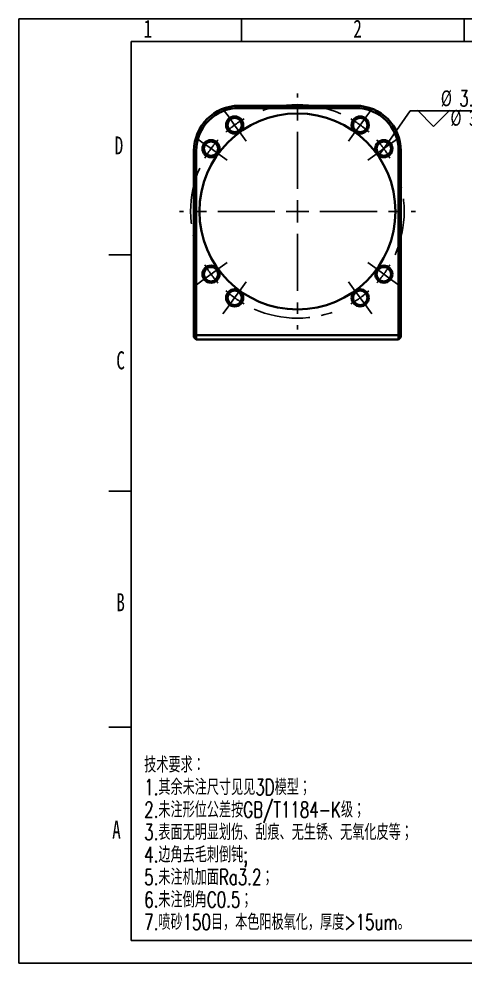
# Model space of a CAD drawing. Header units: millimetres. Extents: x 0 to 297, y 0 to 210.
# Drawn here: x 0 to 99.2, y 0 to 210 of the extents above; entities that cross this region are included whole.
import ezdxf

# ---------------------------------------------------------------- set-up
doc = ezdxf.new("R2010")
doc.units = ezdxf.units.MM
doc.linetypes.add('CENTERX2', pattern=[20.32, 12.7, -2.54, 2.54, -2.54])
for name, color, linetype in [('中心线', 6, 'CENTERX2'), ('尺寸线', 5, 'Continuous'), ('细实线', 7, 'Continuous')]:
    doc.layers.add(name, color=color, linetype=linetype)
doc.layers.add('图框', color=7, linetype='Continuous', lineweight=50)
doc.layers.add('粗实线', color=7, linetype='Continuous', lineweight=25)
doc.styles.add('SLDTEXTSTYLE0', font='TXT', dxfattribs={"width": 0.7, "bigfont": 'bigfont'})
doc.styles.add('SLDTEXTSTYLE1', font='TXT', dxfattribs={"width": 0.7})
doc.dimstyles.new('SLDDIMSTYLE11', dxfattribs={"dimtxt": 3.5, "dimasz": 3, "dimexe": 0, "dimexo": 0.0625, "dimgap": 0.875, "dimtad": 0, "dimtih": 1, "dimtoh": 1, "dimrnd": 1e-09, "dimzin": 4, "dimdsep": 46, "dimtxsty": 'SLDTEXTSTYLE1', "dimblk1": 'NONE', "dimsah": 1, "dimcen": 0, "dimadec": 0, "dimazin": 1, "dimtfac": 1, "dimtmove": 0, "dimatfit": 3, "dimldrblk": 'NONE', "dimfxl": 0, "dimfrac": 2, "dimtolj": 1, "dimtzin": 12, "dimarcsym": 0})

# ---------------------------------------------------------------- blocks, each defined once
blk = doc.blocks.new('SW_SYMBOL_HOLE_SINK')
at = {"layer": '尺寸线', "color": 0}
for p, q in [((0, 875), (800, 75)), ((800, 75), (1600, 875))]:
    blk.add_line(p, q, dxfattribs=at)
blk = doc.blocks.new('_D_17')
at = {"layer": '尺寸线'}
for p, q in [((82.23, 182.7), (87.01, 189.58)), ((87.01, 189.58), (116.94, 189.58)), ((80.07, 179.58), (82.23, 182.7))]:
    blk.add_line(p, q, dxfattribs=at)
blk.add_solid([(82.23, 182.7), (84.31, 184.91), (83.57, 185.42)], dxfattribs=at)
at = {"layer": '尺寸线', "xscale": 0.004511737089201878, "yscale": 0.004511737089201878, "zscale": 0.004511737089201878}
blk.add_blockref('SW_SYMBOL_HOLE_SINK', (88.6, 185.74), dxfattribs=at)
at = {"layer": '尺寸线', "char_height": 3.5, "attachment_point": 1}
for s, insert, style in [('%%c', (93.82, 194.09), 'SLDTEXTSTYLE1'), ('3.20 贯穿', (97.93, 194.08), 'SLDTEXTSTYLE0'), ('%%c', (95.96, 189.75), 'SLDTEXTSTYLE1'), ('3.80', (100.08, 189.73), 'SLDTEXTSTYLE1'), ('X 51°', (107.52, 189.73), 'SLDTEXTSTYLE1')]:
    blk.add_mtext(s, dxfattribs=dict(at, insert=insert, style=style))
blk = doc.blocks.new('_None')
blk = doc.blocks.new('SW_CENTERMARKSYMBOL_10')
at = {"layer": '中心线', "color": 0}
for p, q in [((13.96, -14.21), (13.96, 7.04)), ((-1.47, 2.02), (-2.59, 3.56)), ((29.39, 2.02), (30.51, 3.56)), ((0, 0), (-1.47, 2.02)), ((0, 0), (1.47, -2.02)), ((27.92, 0), (29.39, 2.02)), ((1.47, -2.02), (2.59, -3.56)), ((26.45, -2.02), (25.33, -3.56)), ((27.92, 0), (26.45, -2.02)), ((-7.28, -3.78), (-8.81, -2.67)), ((-5.25, -5.25), (-7.28, -3.78)), ((33.17, -5.25), (35.2, -3.78)), ((35.2, -3.78), (36.73, -2.67)), ((-5.25, -5.25), (-3.23, -6.72)), ((33.17, -5.25), (31.15, -6.72)), ((-3.23, -6.72), (-1.69, -7.84)), ((31.15, -6.72), (29.61, -7.84)), ((13.96, -19.21), (13.96, -16.71)), ((8.96, -19.21), (-12.29, -19.21)), ((13.96, -19.21), (11.46, -19.21)), ((13.96, -19.21), (13.96, -21.71)), ((13.96, -19.21), (16.46, -19.21)), ((18.96, -19.21), (40.21, -19.21)), ((13.96, -24.21), (13.96, -45.46)), ((-3.23, -31.7), (-1.69, -30.59)), ((31.15, -31.7), (29.61, -30.59)), ((-5.25, -33.17), (-7.28, -34.64)), ((-5.25, -33.17), (-3.23, -31.7)), ((33.17, -33.17), (31.15, -31.7)), ((33.17, -33.17), (35.2, -34.64)), ((-7.28, -34.64), (-8.81, -35.76)), ((1.47, -36.41), (2.59, -34.87)), ((26.45, -36.41), (25.33, -34.87)), ((35.2, -34.64), (36.73, -35.76)), ((0, -38.43), (1.47, -36.41)), ((27.92, -38.43), (26.45, -36.41)), ((0, -38.43), (-1.47, -40.45)), ((27.92, -38.43), (29.39, -40.45)), ((-1.47, -40.45), (-2.59, -41.99)), ((29.39, -40.45), (30.51, -41.99))]:
    blk.add_line(p, q, dxfattribs=at)
for start, end in [(66.0623, 113.9377), (126, 132.0311), (119.9689, 126), (54, 60.0311), (47.9689, 54), (137.9689, 144), (36, 42.0311), (144, 150.0311), (29.9689, 36), (156.0623, 203.9377), (336.0623, 23.9377), (209.9689, 216), (324, 330.0311), (216, 222.0311), (317.9689, 324), (227.9689, 234), (306, 312.0311), (234, 240.0311), (299.9689, 306), (246.0623, 293.9377)]:
    blk.add_arc((13.96, -19.21), 23.75, start, end, dxfattribs=at)

msp = doc.modelspace()

# ---------------------------------------------------------------- linework, layer by layer
at = {"color": 7, "linetype": 'Continuous', "lineweight": 35}
for p, q in [((48.9346282, 190.1778259), (48.9346282, 190.6778259)), ((48.9346282, 190.6778259), (74.9346282, 190.6778259)), ((74.9346282, 190.1778259), (48.9346282, 190.1778259)), ((74.9346282, 190.1778259), (74.9346282, 190.6778259)), ((39.4346282, 180.6778259), (38.9346282, 180.6778259)), ((38.9346282, 139.6778259), (38.9346282, 180.6778259)), ((39.4346282, 180.6778259), (39.4346282, 139.6778259)), ((84.4346282, 139.6778259), (84.4346282, 180.6778259)), ((84.4346282, 180.6778259), (84.9346282, 180.6778259)), ((84.9346282, 180.6778259), (84.9346282, 139.6778259)), ((39.4346282, 139.6778259), (38.9346282, 139.6778259)), ((38.9346282, 139.1778259), (38.9346282, 139.6778259)), ((39.4346282, 138.6778259), (38.9346282, 139.1778259)), ((39.4346282, 139.6778259), (84.4346282, 139.6778259)), ((39.4346282, 139.6778259), (39.4346282, 138.6778259)), ((84.4346282, 138.6778259), (39.4346282, 138.6778259)), ((84.4346282, 138.6778259), (84.4346282, 139.6778259)), ((84.4346282, 139.6778259), (84.9346282, 139.6778259)), ((84.9346282, 139.1778259), (84.4346282, 138.6778259)), ((84.9346282, 139.6778259), (84.9346282, 139.1778259))]:
    msp.add_line(p, q, dxfattribs=at)
for centre, radius in [((61.9346282, 167.1778259), 21.8), ((47.9747285, 186.3919795), 1.9), ((47.9747285, 186.3919795), 1.6), ((75.894528, 186.3919795), 1.9), ((75.894528, 186.3919795), 1.6), ((42.7204746, 181.1377257), 1.9), ((42.7204746, 181.1377257), 1.6), ((81.1487819, 181.1377257), 1.9), ((81.1487819, 181.1377257), 1.6), ((42.7204746, 153.2179262), 1.9), ((42.7204746, 153.2179262), 1.6), ((81.1487819, 153.2179262), 1.9), ((81.1487819, 153.2179262), 1.6), ((47.9747285, 147.9636723), 1.9), ((47.9747285, 147.9636723), 1.6), ((75.894528, 147.9636723), 1.9), ((75.894528, 147.9636723), 1.6)]:
    msp.add_circle(centre, radius, dxfattribs=at)
for centre, radius, start, end in [((48.9346282, 180.6778259), 10, 90, 180), ((48.9346282, 180.6778259), 9.5, 90, 180), ((74.9346282, 180.6778259), 10, 0, 90), ((74.9346282, 180.6778259), 9.5, 0, 90)]:
    msp.add_arc(centre, radius, start, end, dxfattribs=at)
at = {"layer": '粗实线'}
for p, q in [((25, 205), (25, 5)), ((25, 205), (292, 205)), ((25, 5), (292, 5))]:
    msp.add_line(p, q, dxfattribs=at)
at = {"layer": '细实线'}
for p, q in [((0, 210), (297, 210)), ((0, 210), (0, 0)), ((49.5, 205), (49.5, 210)), ((99, 205), (99, 210)), ((25, 157.5), (20, 157.5)), ((25, 105), (20, 105)), ((25, 52.5), (20, 52.5)), ((0, 0), (297, 0))]:
    msp.add_line(p, q, dxfattribs=at)

# ---------------------------------------------------------------- block references
at = {"layer": '中心线'}
msp.add_blockref('SW_CENTERMARKSYMBOL_10', (47.9747285, 186.3919795), dxfattribs=at)

# ---------------------------------------------------------------- texts
at = {"layer": '图框', "attachment_point": 1}
for s, insert, char_height, style in [('1', (27.7205428, 209.8118264), 4, 'SLDTEXTSTYLE1'), ('2', (74.3597014, 209.8118264), 4, 'SLDTEXTSTYLE1'), ('D', (21.2937193, 183.8510198), 4, 'SLDTEXTSTYLE1'), ('C', (21.6612123, 136.0618264), 4, 'SLDTEXTSTYLE1'), ('B', (21.6612123, 82.2545404), 4, 'SLDTEXTSTYLE1'), ('技术要求：', (27.8643712, 45.8840829), 3.5, 'SLDTEXTSTYLE0'), ('1.其余未注尺寸见见3D模型；', (27.8643712, 40.884083), 3.5, 'SLDTEXTSTYLE0'), ('2.未注形位公差按GB/T1184-K级；', (27.8643712, 35.8840831), 3.5, 'SLDTEXTSTYLE0'), ('A', (20.7490995, 31.6775527), 4, 'SLDTEXTSTYLE1'), ('3.表面无明显划伤、刮痕、无生锈、无氧化皮等；', (27.8643712, 30.8840832), 3.5, 'SLDTEXTSTYLE0'), ('4.边角去毛刺倒钝;', (27.8643712, 25.8840833), 3.5, 'SLDTEXTSTYLE0'), ('5.未注机加面Ra3.2；', (27.8643712, 20.8840835), 3.5, 'SLDTEXTSTYLE0'), ('6.未注倒角C0.5；', (27.8643712, 15.8840836), 3.5, 'SLDTEXTSTYLE0'), ('7.喷砂150目，本色阳极氧化，厚度>15um。', (27.8643712, 10.8840837), 3.5, 'SLDTEXTSTYLE0')]:
    msp.add_mtext(s, dxfattribs=dict(at, insert=insert, char_height=char_height, style=style))

# ---------------------------------------------------------------- dimensions: what is measured, and where the dimension line sits
at = {"layer": '尺寸线'}
dim = msp.add_diameter_dim_2p(p1=(80.0650684, 179.5770959), p2=(82.2324953, 182.6983554), text='%%c3.20 贯穿\\P{\\fGDT;w}<> X 51°', dimstyle='SLDDIMSTYLE11', dxfattribs=at)
dim.commit()
dim.dimension.update_dxf_attribs({"geometry": '_D_17', "text_midpoint": (102.7679954, 189.5659631), "dimtype": 163})

doc.saveas('drawing.dxf')
